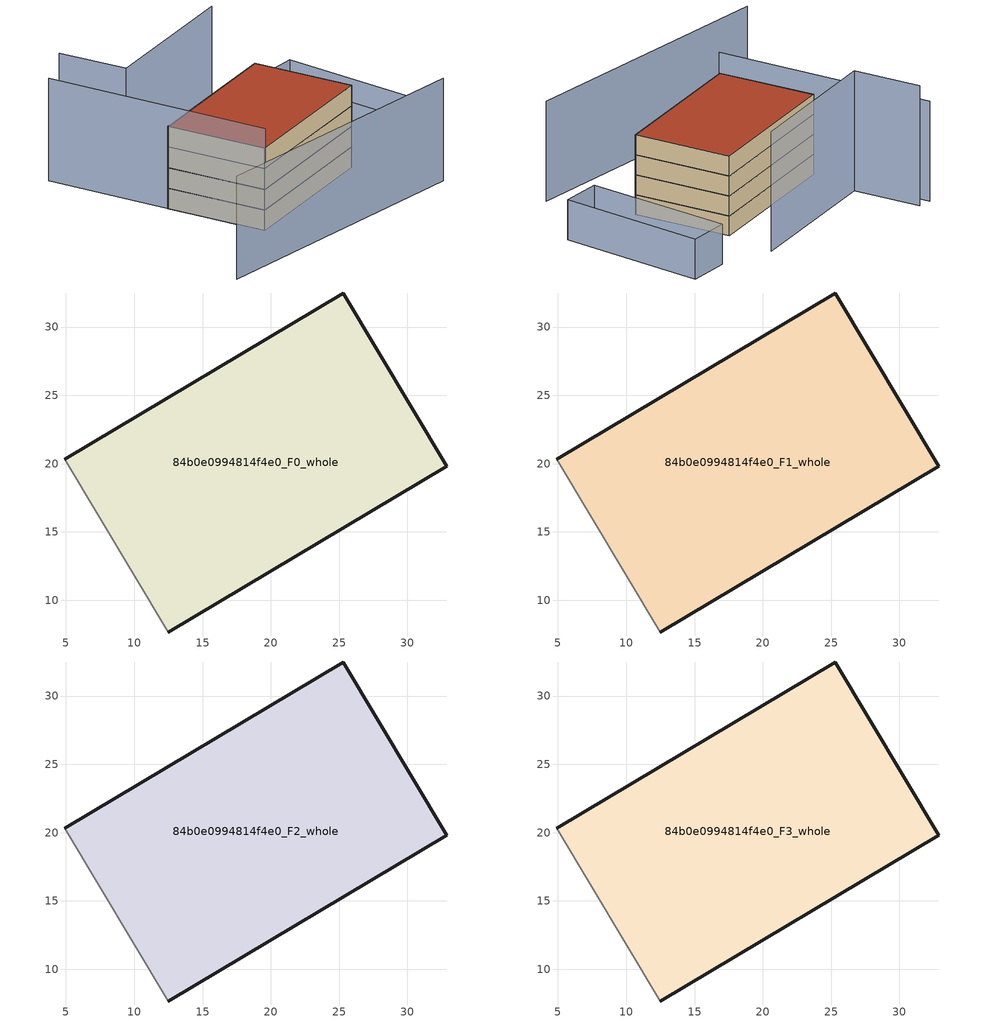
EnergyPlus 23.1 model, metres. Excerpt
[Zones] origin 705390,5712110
84b0e0994814f4e0_F0_whole
 floor ground (EU_floor_Construction): 32.88,19.83 25.29,32.49 4.92,20.33 12.5,7.67 z0
 wall outside (EU_wall_Construction): 4.92,20.33 25.29,32.49 32.88,19.83 12.5,7.67 z0:3
 wall adiabatic (EU_wall_Construction): 12.5,7.67 4.92,20.33 z0:3
84b0e0994814f4e0_F1_whole
 floor to 84b0e0994814f4e0_F0_whole (EU_floor_Construction): 32.88,19.83 25.28,32.49 4.92,20.33 12.5,7.67 z3
 wall outside (EU_wall_Construction): 4.92,20.33 25.29,32.49 32.88,19.83 12.5,7.67 z3:6
 wall adiabatic (EU_wall_Construction): 12.5,7.67 4.92,20.33 z3:6
84b0e0994814f4e0_F2_whole
 floor to 84b0e0994814f4e0_F1_whole (EU_floor_Construction): 32.88,19.83 25.28,32.49 4.92,20.33 12.5,7.67 z6
 wall outside (EU_wall_Construction): 4.92,20.33 25.29,32.49 32.88,19.83 12.5,7.67 z6:9
 wall adiabatic (EU_wall_Construction): 12.5,7.67 4.92,20.33 z6:9
84b0e0994814f4e0_F3_whole
 floor to 84b0e0994814f4e0_F2_whole (EU_floor_Construction): 32.88,19.83 25.28,32.49 4.92,20.33 12.5,7.67 z9
 wall outside (EU_wall_Construction): 4.92,20.33 25.29,32.49 32.88,19.83 12.5,7.67 z9:12
 wall adiabatic (EU_wall_Construction): 12.5,7.67 4.92,20.33 z9:12
 roof outside (EU_roof_Construction): 25.29,32.49 32.88,19.83 12.5,7.67 4.92,20.33 z12
shading: 1.36,-4.14 41.22,9.86 / -4.33,36.1 12.45,7.46 z0:15; 36.53,42.68 45.15,22.57 / 45.15,22.57 39.53,20.16 / 39.53,20.16 30.9,40.27 / 30.9,40.27 36.53,42.68 z0:6; 22.89,39.87 2.89,27.9 / 2.89,27.9 -2.37,36.69 z0:18
[Building]
EU S2 Campaign: North Axis=0; Terrain=City; Solar Distribution=FullExterior
[Site:Location]
London: Latitude=51.5; Longitude=-0.5; Time Zone=0; Elevation=25
[SizingPeriod:WeatherFileDays]
AnnualSizingPeriod: Begin Month=1; Begin Day of Month=1; End Month=12; End Day of Month=31; Day of Week for Start Day=Monday; Use Weather File Daylight Saving Period=No; Use Weather File Rain and Snow Indicators=No
[MATERIAL]
EU_InternalMass_Material: Roughness=MediumRough; Thickness=0.1; Conductivity=1; Density=1800; Specific Heat=900; Thermal Absorptance=0.9; Solar Absorptance=0.7; Visible Absorptance=0.7
[MATERIAL:NOMASS] Roughness=MediumRough; Thermal Absorptance=0.9; Solar Absorptance=0.7; Visible Absorptance=0.7
Name | Thermal Resistance
EU_wall_NoMass | 3.05077
EU_roof_NoMass; EU_floor_NoMass | 3.35585
[CONSTRUCTION]
EU_wall_Construction: EU_wall_NoMass
EU_roof_Construction: EU_roof_NoMass
EU_floor_Construction: EU_floor_NoMass
EU_InternalMass_Construction: EU_InternalMass_Material
[ZONE] Type=1; Multiplier=1; Ceiling Height=autocalculate; Volume=1050.56; Floor Area=autocalculate; Part of Total Floor Area=Yes
84b0e0994814f4e0_F0_whole; 84b0e0994814f4e0_F1_whole; 84b0e0994814f4e0_F2_whole; 84b0e0994814f4e0_F3_whole
[INTERNALMASS] Construction=EU_InternalMass_Construction; Surface Area=350.189
Name | Zone or ZoneList
84b0e0994814f4e0_F0_whole_EU_InternalMass | 84b0e0994814f4e0_F0_whole
84b0e0994814f4e0_F1_whole_EU_InternalMass | 84b0e0994814f4e0_F1_whole
84b0e0994814f4e0_F2_whole_EU_InternalMass | 84b0e0994814f4e0_F2_whole
84b0e0994814f4e0_F3_whole_EU_InternalMass | 84b0e0994814f4e0_F3_whole
[OTHEREQUIPMENT] Fuel Type=Electricity; Design Level Calculation Method=Watts/Area; Power per Zone Floor Area=1; Fraction Latent=0; Fraction Radiant=0; Fraction Lost=0; Carbon Dioxide Generation Rate=0; EndUse Subcategory=EU_Step8_InternalGains
Name | Zone or ZoneList or Space or SpaceList | Schedule
EU_Step8_InternalGain_84b0e0994814f4e0_F0_whole_f000 | 84b0e0994814f4e0_F0_whole | EU_Step8_GainSchedule_84b0e0994814f4e0_F0_whole_f000
EU_Step8_InternalGain_84b0e0994814f4e0_F1_whole_f000 | 84b0e0994814f4e0_F1_whole | EU_Step8_GainSchedule_84b0e0994814f4e0_F1_whole_f000
EU_Step8_InternalGain_84b0e0994814f4e0_F2_whole_f000 | 84b0e0994814f4e0_F2_whole | EU_Step8_GainSchedule_84b0e0994814f4e0_F2_whole_f000
EU_Step8_InternalGain_84b0e0994814f4e0_F3_whole_f000 | 84b0e0994814f4e0_F3_whole | EU_Step8_GainSchedule_84b0e0994814f4e0_F3_whole_f000
[ZONEVENTILATION:DESIGNFLOWRATE] Schedule=EU_AlwaysOn; Design Flow Rate Calculation Method=AirChanges/Hour; Air Changes per Hour=0.496645; Ventilation Type=Natural; Fan Pressure Rise=0; Fan Total Efficiency=1; Constant Term Coefficient=1; Temperature Term Coefficient=0; Velocity Term Coefficient=0; Velocity Squared Term Coefficient=0; Minimum Indoor Temperature=-100; Maximum Indoor Temperature=100; Delta Temperature=-100; Minimum Outdoor Temperature=-100; Maximum Outdoor Temperature=100; Maximum Wind Speed=40
Name | Zone or ZoneList or Space or SpaceList
EU_ConstantAir_84b0e0994814f4e0_F0_whole | 84b0e0994814f4e0_F0_whole
EU_ConstantAir_84b0e0994814f4e0_F1_whole | 84b0e0994814f4e0_F1_whole
EU_ConstantAir_84b0e0994814f4e0_F2_whole | 84b0e0994814f4e0_F2_whole
EU_ConstantAir_84b0e0994814f4e0_F3_whole | 84b0e0994814f4e0_F3_whole
[HVACTEMPLATE:THERMOSTAT] Constant Heating Setpoint=20; Constant Cooling Setpoint=50
EU_HeatOnly_84b0e0994814f4e0_F0_whole; EU_HeatOnly_84b0e0994814f4e0_F1_whole; EU_HeatOnly_84b0e0994814f4e0_F2_whole; EU_HeatOnly_84b0e0994814f4e0_F3_whole
[HVACTEMPLATE:ZONE:IDEALLOADSAIRSYSTEM] System Availability Schedule=EU_AlwaysOn; Maximum Heating Supply Air Temperature=50; Minimum Cooling Supply Air Temperature=13; Maximum Heating Supply Air Humidity Ratio=0.0156; Minimum Cooling Supply Air Humidity Ratio=0.0077; Heating Limit=NoLimit; Cooling Limit=NoLimit; Heating Availability Schedule=EU_AlwaysOn; Cooling Availability Schedule=EU_CoolingOff; Dehumidification Control Type=ConstantSensibleHeatRatio; Cooling Sensible Heat Ratio=0.7; Dehumidification Setpoint=60; Humidification Control Type=None; Humidification Setpoint=30; Outdoor Air Method=None; Outdoor Air Flow Rate per Person=0.00944; Outdoor Air Flow Rate per Zone Floor Area=0; Outdoor Air Flow Rate per Zone=0; Demand Controlled Ventilation Type=None; Outdoor Air Economizer Type=NoEconomizer; Heat Recovery Type=None; Sensible Heat Recovery Effectiveness=0.7; Latent Heat Recovery Effectiveness=0.65
Name | Template Thermostat
84b0e0994814f4e0_F0_whole | EU_HeatOnly_84b0e0994814f4e0_F0_whole
84b0e0994814f4e0_F1_whole | EU_HeatOnly_84b0e0994814f4e0_F1_whole
84b0e0994814f4e0_F2_whole | EU_HeatOnly_84b0e0994814f4e0_F2_whole
84b0e0994814f4e0_F3_whole | EU_HeatOnly_84b0e0994814f4e0_F3_whole
[SIZING:ZONE] Zone Cooling Design Supply Air Temperature Input Method=SupplyAirTemperature; Zone Cooling Design Supply Air Temperature=13; Zone Heating Design Supply Air Temperature Input Method=SupplyAirTemperature; Zone Heating Design Supply Air Temperature=50; Zone Cooling Design Supply Air Humidity Ratio=0.008; Zone Heating Design Supply Air Humidity Ratio=0.008; Cooling Design Air Flow Method=DesignDay; Cooling Design Air Flow Rate=0; Cooling Minimum Air Flow per Zone Floor Area=0.000762; Cooling Minimum Air Flow=0; Cooling Minimum Air Flow Fraction=0.2; Heating Design Air Flow Method=DesignDay; Heating Design Air Flow Rate=0; Heating Maximum Air Flow per Zone Floor Area=0.002032; Heating Maximum Air Flow=0.141576; Heating Maximum Air Flow Fraction=0.3; Account for Dedicated Outdoor Air System=No; Dedicated Outdoor Air System Control Strategy=NeutralSupplyAir; Dedicated Outdoor Air Low Setpoint Temperature for Design=autosize; Dedicated Outdoor Air High Setpoint Temperature for Design=autosize; Zone Load Sizing Method=Sensible Load Only No Latent Load; Zone Latent Cooling Design Supply Air Humidity Ratio Input Method=HumidityRatioDifference; Zone Cooling Design Supply Air Humidity Ratio Difference=0.005; Zone Latent Heating Design Supply Air Humidity Ratio Input Method=HumidityRatioDifference; Zone Humidification Design Supply Air Humidity Ratio Difference=0.005
84b0e0994814f4e0_F0_whole; 84b0e0994814f4e0_F1_whole; 84b0e0994814f4e0_F2_whole; 84b0e0994814f4e0_F3_whole
[SCHEDULE:CONSTANT]
Name | Hourly Value
EU_AlwaysOn | 1
EU_CoolingOff | 0
[SCHEDULE:FILE] Column Number=1; Rows to Skip at Top=0; Number of Hours of Data=8760; Column Separator=Comma; Interpolate to Timestep=No; Minutes per Item=60; Adjust Schedule for Daylight Savings=Yes
Name | File
EU_Step8_GainSchedule_84b0e0994814f4e0_F0_whole_f000 | ../../schedules/84b0e0994814f4e0/84b0e0994814f4e0_F0_whole_f000_gain.csv
EU_Step8_GainSchedule_84b0e0994814f4e0_F1_whole_f000 | ../../schedules/84b0e0994814f4e0/84b0e0994814f4e0_F1_whole_f000_gain.csv
EU_Step8_GainSchedule_84b0e0994814f4e0_F2_whole_f000 | ../../schedules/84b0e0994814f4e0/84b0e0994814f4e0_F2_whole_f000_gain.csv
EU_Step8_GainSchedule_84b0e0994814f4e0_F3_whole_f000 | ../../schedules/84b0e0994814f4e0/84b0e0994814f4e0_F3_whole_f000_gain.csv
